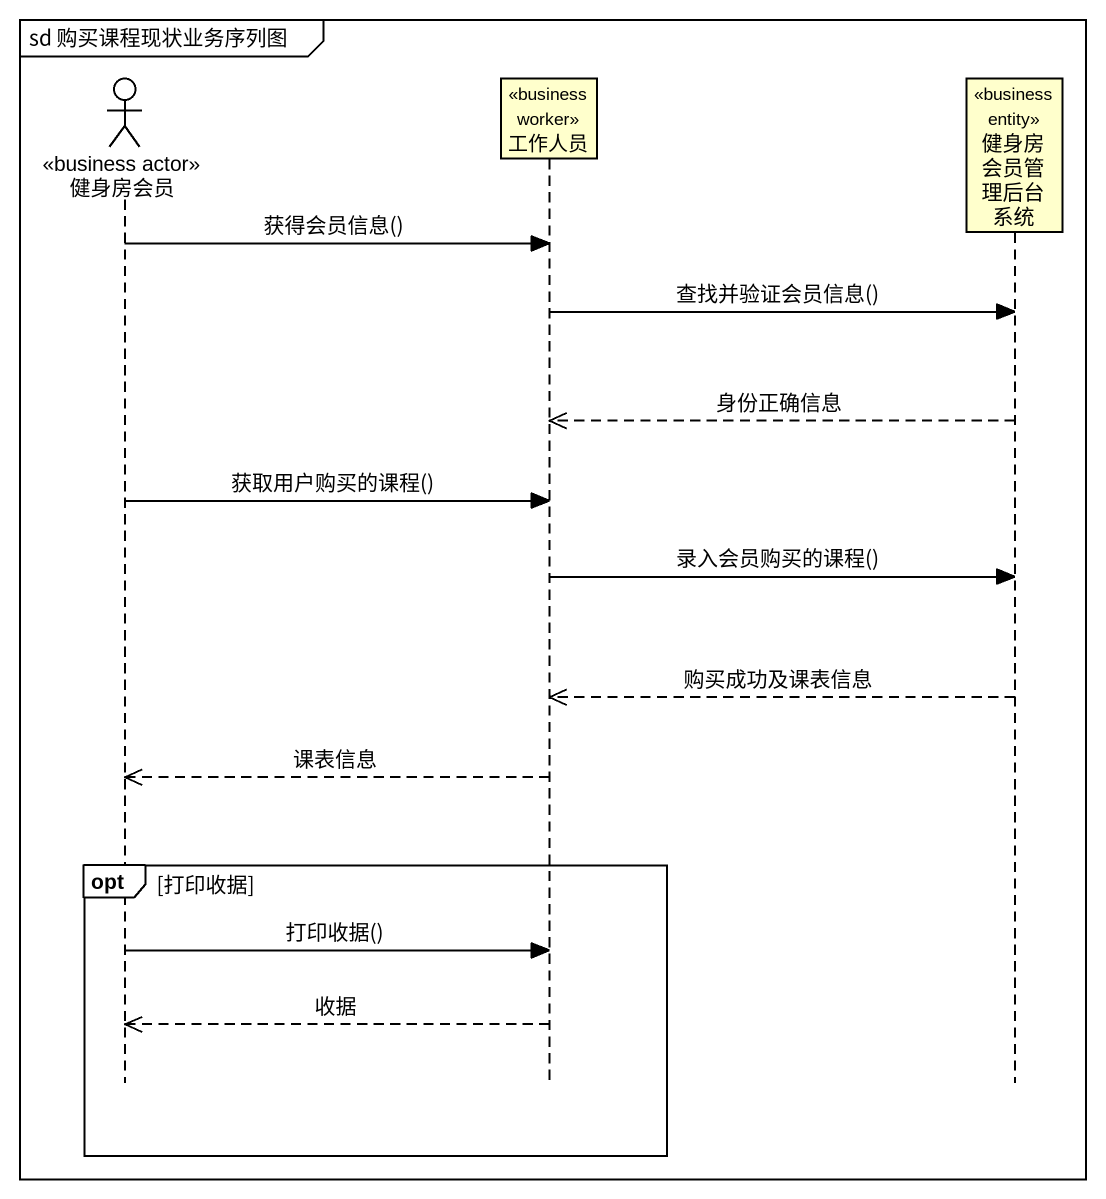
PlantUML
@startuml
mainframe sd 购买课程现状业务序列图
hide footbox
actor 健身房会员 <<business actor>>
participant 工作人员 <<business worker>>
participant 健身房会员管理后台系统 <<business entity>>

健身房会员 -> 工作人员 : 获得会员信息()
工作人员 -> 健身房会员管理后台系统 : 查找并验证会员信息()
健身房会员管理后台系统 -->> 工作人员 : 身份正确信息
健身房会员 -> 工作人员 : 获取用户购买的课程()
工作人员 -> 健身房会员管理后台系统 : 录入会员购买的课程()
健身房会员管理后台系统 -->> 工作人员 : 购买成功及课表信息
工作人员 -->> 健身房会员 : 课表信息
opt 打印收据
  健身房会员 -> 工作人员 : 打印收据()
  工作人员 -->> 健身房会员 : 收据
end
@enduml
